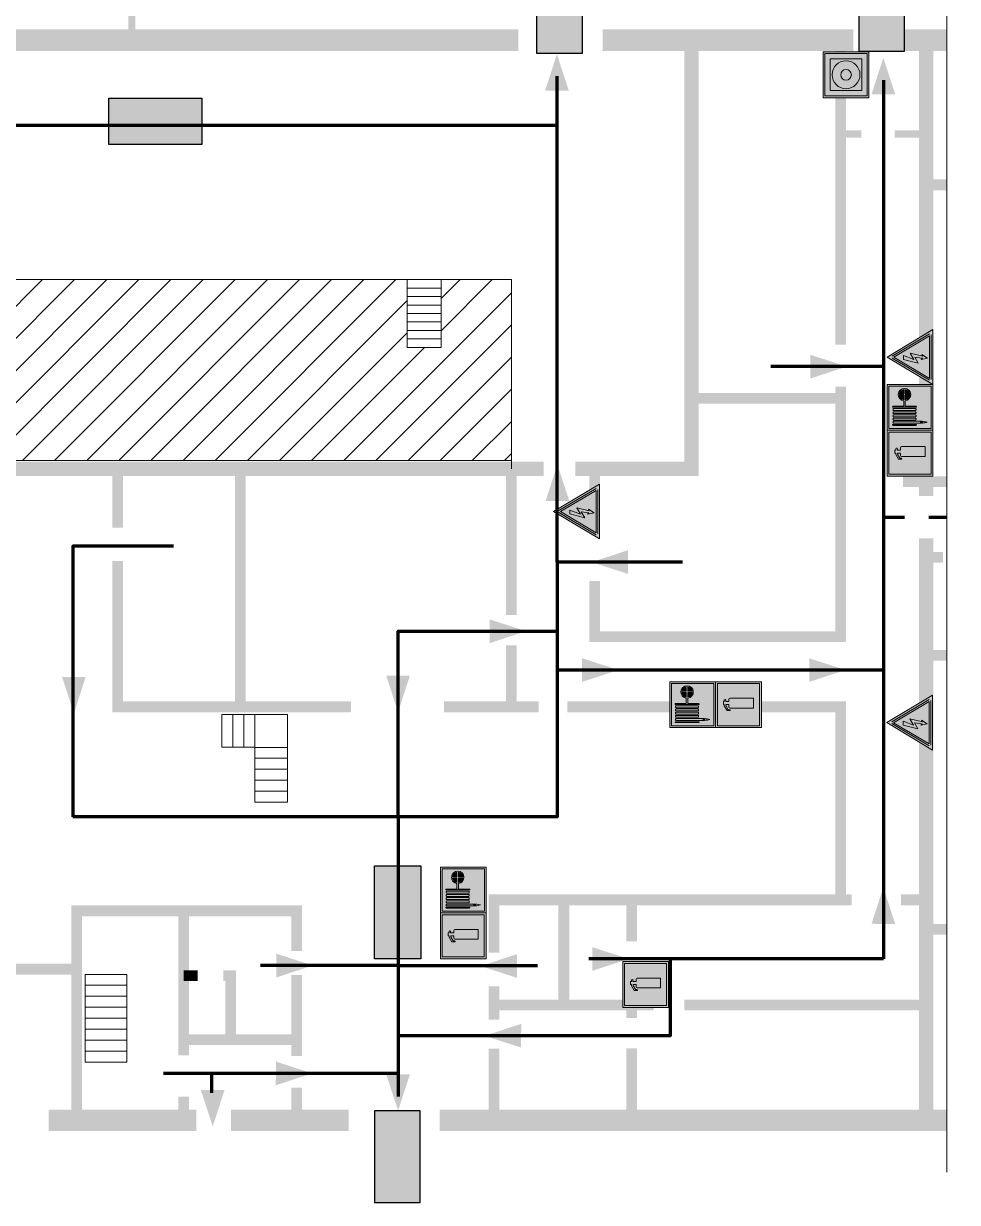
# Model space of a CAD drawing. Header units: millimetres. Extents: x 13114 to 67229, y 22859 to 38520.
# Drawn here: x 18976.8 to 19141.2, y 30522.8 to 30730.2 of the extents above; entities that cross this region are included whole.
import ezdxf

# ---------------------------------------------------------------- set-up
doc = ezdxf.new("R2010")
doc.units = ezdxf.units.MM
doc.linetypes.add('{ Wide Dash }', pattern=[12, 4, -2, 4, -2])
doc.layers.add('План_Штампы', color=7, linetype='Continuous')

# ---------------------------------------------------------------- blocks, each defined once
blk = doc.blocks.new('A$C54414219')
at = {"true_color": 0xffffff}
h = blk.add_hatch(color=7, dxfattribs=at)
h.paths.add_polyline_path([(2.39, -9.45), (2.39, -18.3), (11.23, -18.3), (11.23, -9.45)], flags=0)
h.paths.add_polyline_path([(10.71, -13.87, -1), (2.92, -13.87, -1)], flags=0)
h.paths.add_polyline_path([(8.3, -13.87, -1), (5.33, -13.87, -1)], flags=0)
h.paths.add_polyline_path([(0.41, -7.47), (0.41, -20.27), (13.21, -20.27), (13.21, -7.47)])
h.paths.add_polyline_path([(0.92, -19.77), (12.71, -19.77), (12.71, -7.98), (0.92, -7.98)], flags=16)
h.paths.add_polyline_path([(11.23, -9.45), (11.23, -18.3), (2.39, -18.3), (2.39, -9.45)], flags=0)
at = {"lineweight": 5}
h = blk.add_hatch(color=242, dxfattribs=at)
h.paths.add_polyline_path([(12.71, -7.98), (0.92, -7.98), (0.92, -19.77), (12.71, -19.77)])
h.paths.add_polyline_path([(11.23, -18.3), (2.39, -18.3), (2.39, -9.45), (11.23, -9.45)], flags=16)
h.paths.add_polyline_path([(10.71, -13.87, -1), (2.92, -13.87, -1)], flags=0)
h.paths.add_polyline_path([(8.3, -13.87, -1), (5.33, -13.87, -1)], flags=0)
at = {"true_color": 0xffffff}
h = blk.add_hatch(color=7, dxfattribs=at)
h.paths.add_polyline_path([(2.39, -9.45), (2.39, -18.3), (11.23, -18.3), (11.23, -9.45)])
h.paths.add_polyline_path([(10.71, -13.87, -1), (2.92, -13.87, -1)], flags=16)
h.paths.add_polyline_path([(8.3, -13.87, -1), (5.33, -13.87, -1)], flags=0)
at = {"lineweight": 5}
h = blk.add_hatch(color=242, dxfattribs=at)
h.paths.add_polyline_path([(2.92, -13.87, 1), (10.71, -13.87, 1)])
h.paths.add_polyline_path([(8.3, -13.87, -1), (5.33, -13.87, -1)], flags=16)
at = {"color": 242, "lineweight": 5}
for p, q in [((0.41, -20.27), (0.41, -7.47)), ((0.41, -7.47), (13.21, -7.47)), ((0.41, -7.47), (13.21, -7.47)), ((13.21, -20.27), (13.21, -7.47)), ((0.41, -20.27), (13.21, -20.27))]:
    blk.add_line(p, q, dxfattribs=at)
for points in [[(0.92, -7.98), (12.71, -7.98), (12.71, -19.77), (0.92, -19.77)], [(2.39, -9.45), (11.23, -9.45), (11.23, -18.3), (2.39, -18.3)]]:
    blk.add_lwpolyline(points, close=True, dxfattribs=at)
for radius in [3.89, 1.49]:
    blk.add_circle((6.81, -13.87), radius, dxfattribs=at)
blk = doc.blocks.new('A$C32E8229D')
at = {"true_color": 0xffffff}
blk.add_hatch(color=7, dxfattribs=at).paths.add_polyline_path([(0, 0), (0, -8), (16, -8), (16, 0)])
h = blk.add_hatch(color=126)
h.paths.add_polyline_path([(0.2, -0.2), (15.8, -0.2), (15.8, -7.8), (0.2, -7.8)])
h.paths.add_polyline_path([(13.49, -2.05), (12.08, -2.05), (11.37, -2.63, 0.162397), (11.29, -2.84), (11.29, -3.63), (10.35, -3.63), (10.35, -4.05), (11.68, -4.05), (11.68, -3.48), (12.26, -4.28), (11.29, -5.1), (11.29, -6.78), (11.85, -6.78), (11.85, -5.44), (12.8, -4.64), (12.8, -5.94), (14.46, -5.94), (14.46, -5.39), (13.45, -5.39), (13.45, -3.97), (12.46, -2.59), (13.15, -2.59), (13.69, -3.34), (14.18, -3)], flags=16)
h.paths.add_polyline_path([(10.74, -1.82, 1), (11.8, -1.82, 1)], flags=16)
h.paths.add_polyline_path([(9.39, -3.59), (5.99, -3.59), (6.56, -3.03), (5.91, -3.03), (5.1, -3.83), (5.91, -4.64), (6.56, -4.64), (5.99, -4.09), (9.39, -4.09)], flags=16)
h.paths.add_polyline_path([(4.29, -1.08), (1.72, -1.08), (1.72, -6.6), (4.29, -6.6)], flags=16)
at = {"color": 126}
blk.add_lwpolyline([(16, -8), (0, -8), (0, 0), (16, 0)], close=True, dxfattribs=at)
blk = doc.blocks.new('A$C7B4425F7')
at = {"true_color": 0xffffff}
blk.add_hatch(color=7, dxfattribs=at).paths.add_polyline_path([(0, 0), (-16, 0), (-16, -8), (0, -8)])
h = blk.add_hatch(color=126)
h.paths.add_polyline_path([(-0.2, -0.2), (-15.8, -0.2), (-15.8, -7.8), (-0.2, -7.8)])
h.paths.add_polyline_path([(-11.76, -2.03), (-11.76, -3.66), (-11.17, -3.66, -0.568275), (-11.17, -6.18), (-12.58, -6.18), (-12.58, -2.03)], flags=16)
h.paths.add_polyline_path([(-13.33, -4.12, -0.495768), (-13.59, -6.18), (-15.03, -6.18), (-15.03, -2.03), (-13.59, -2.03, -0.487973)], flags=16)
h.paths.add_polyline_path([(-10.25, -2.03), (-9.48, -2.03), (-9.48, -6.18), (-10.25, -6.18)], flags=16)
h.paths.add_polyline_path([(-13.84, -3.69), (-14.24, -3.69), (-14.24, -3.03), (-13.9, -3.03, -0.692621)], flags=0)
h.paths.add_polyline_path([(-9.15, -2.03), (-8.4, -2.03), (-8.04, -3.07), (-7.68, -2.03), (-6.93, -2.03), (-7.64, -4.1), (-6.93, -6.18), (-7.68, -6.18), (-8.04, -5.14), (-8.4, -6.18), (-9.15, -6.18), (-8.44, -4.1)], flags=16)
h.paths.add_polyline_path([(-11.76, -4.46), (-11.42, -4.46, -0.692621), (-11.36, -5.12), (-11.76, -5.12)], flags=0)
h.paths.add_polyline_path([(-13.9, -5.2), (-14.24, -5.2), (-14.24, -4.55), (-13.84, -4.55, -0.708038)], flags=0)
edge = h.paths.add_edge_path(flags=16)
edge.add_ellipse((-5.51, -4.08), major_axis=(0, 2.05), ratio=0.586184, start_angle=0, end_angle=360)
edge = h.paths.add_edge_path(flags=0)
edge.add_ellipse((-5.51, -4.08), major_axis=(0, 1.14), ratio=0.454828, start_angle=0, end_angle=360)
h.paths.add_polyline_path([(-4.13, -4.96, 0.377264), (-3.48, -4.52, 0.0555), (-3.16, -2.03), (-1.66, -2.03), (-1.66, -4.96), (-0.96, -4.96), (-0.96, -7.01), (-1.75, -7.01), (-1.75, -6.18), (-3.3, -6.18), (-3.3, -7.02), (-4.13, -7.02)], flags=16)
h.paths.add_polyline_path([(-2.73, -2.91), (-2.28, -2.91), (-2.28, -4.96), (-3.05, -4.96, 0.079136)], flags=0)
at = {"color": 126}
blk.add_lwpolyline([(-16, -8), (0, -8), (0, 0), (-16, 0)], close=True, dxfattribs=at)
blk = doc.blocks.new('A$C3AD82952')
at = {"true_color": 0xf5f5ff}
h = blk.add_hatch(color=7, dxfattribs=at)
h.dxf.hatch_style = 1
h.paths.add_polyline_path([(8.21, 8.73, 0.414214), (7.89, 9.05), (7.22, 9.05), (7.22, 9.92), (7.59, 9.92, 1), (7.57, 10.36), (7.22, 10.36), (7.22, 10.6), (6.43, 10.6), (6.43, 10.36), (6.01, 10.36), (4.74, 9.59), (4.74, 8.69), (4.98, 8.73), (4.98, 9.26), (6.12, 9.91), (6.43, 9.91), (6.43, 9.05), (5.76, 9.05, 0.414214), (5.44, 8.73), (5.44, 2.2), (8.21, 2.2)], flags=0)
h.paths.add_polyline_path([(12.8, 12.8), (0, 12.8), (0, 0), (12.8, 0)])
h.paths.add_polyline_path([(0.51, 12.29), (12.29, 12.29), (12.29, 0.51), (0.51, 0.51)], flags=16)
h.paths.add_polyline_path([(4.74, 9.59), (6.01, 10.36), (6.43, 10.36), (6.43, 10.6), (7.22, 10.6), (7.22, 10.36), (7.59, 10.36, -0.94586), (7.59, 9.92), (7.22, 9.92), (7.22, 9.05), (7.89, 9.05, -0.414214), (8.21, 8.73), (8.21, 2.2), (5.44, 2.2), (5.44, 8.73, -0.414214), (5.76, 9.05), (6.43, 9.05), (6.43, 9.91), (6.12, 9.91), (4.98, 9.26), (4.98, 8.73), (4.74, 8.69)], flags=0)
h = blk.add_hatch(color=242)
h.dxf.hatch_style = 1
h.paths.add_polyline_path([(12.29, 12.29), (0.51, 12.29), (0.51, 0.51), (12.29, 0.51)])
h.paths.add_polyline_path([(4.74, 8.69), (4.74, 9.59), (6.01, 10.36), (6.43, 10.36), (6.43, 10.6), (7.22, 10.6), (7.22, 10.36), (7.59, 10.36, -0.94586), (7.59, 9.92), (7.22, 9.92), (7.22, 9.05), (7.89, 9.05, -0.414214), (8.21, 8.73), (8.21, 2.2), (5.44, 2.2), (5.44, 8.73, -0.414214), (5.76, 9.05), (6.43, 9.05), (6.43, 9.91), (6.12, 9.91), (4.98, 9.26), (4.98, 8.73)], flags=16)
h = blk.add_hatch(color=7, dxfattribs=at)
h.dxf.hatch_style = 1
h.paths.add_polyline_path([(8.21, 8.73, 0.414214), (7.89, 9.05), (7.22, 9.05), (7.22, 9.92), (7.59, 9.92, 1), (7.57, 10.36), (7.22, 10.36), (7.22, 10.6), (6.43, 10.6), (6.43, 10.36), (6.01, 10.36), (4.74, 9.59), (4.74, 8.69), (4.98, 8.73), (4.98, 9.26), (6.12, 9.91), (6.43, 9.91), (6.43, 9.05), (5.76, 9.05, 0.414214), (5.44, 8.73), (5.44, 2.2), (8.21, 2.2)])
at = {"color": 242, "lineweight": 5}
for p, q in [((0, 0), (0, 12.8)), ((0, 12.8), (12.8, 12.8)), ((6.01, 10.36), (4.74, 9.59)), ((4.98, 9.26), (6.12, 9.91)), ((6.01, 10.36), (6.43, 10.36)), ((6.12, 9.91), (6.43, 9.91)), ((7.22, 10.6), (6.43, 10.6)), ((6.43, 10.6), (6.43, 10.36)), ((6.43, 9.91), (6.43, 9.05)), ((7.22, 10.36), (7.22, 10.6)), ((7.59, 10.36), (7.22, 10.36)), ((7.22, 9.05), (7.22, 9.92)), ((7.59, 9.92), (7.22, 9.92)), ((12.8, 0), (12.8, 12.8)), ((4.74, 9.59), (4.74, 8.69)), ((4.74, 8.69), (4.98, 8.73)), ((4.98, 8.73), (4.98, 9.26)), ((5.44, 2.2), (5.44, 8.73)), ((5.76, 9.05), (6.43, 9.05)), ((7.89, 9.05), (7.22, 9.05)), ((8.21, 2.2), (8.21, 8.73)), ((0, 0), (12.8, 0)), ((5.44, 2.2), (8.21, 2.2))]:
    blk.add_line(p, q, dxfattribs=at)
blk.add_lwpolyline([(0.51, 12.29), (12.29, 12.29), (12.29, 0.51), (0.51, 0.51)], close=True, dxfattribs=at)
for centre, radius, start, end in [((7.58, 10.14), 0.223, 273.1875, 86.8125), ((5.76, 8.73), 0.32, 90, 180), ((7.89, 8.73), 0.32, 0, 90)]:
    blk.add_arc(centre, radius, start, end, dxfattribs=at)
blk = doc.blocks.new('A$C37112FD5')
at = {"true_color": 0xf5f5ff}
h = blk.add_hatch(color=7, dxfattribs=at)
h.dxf.hatch_style = 1
h.paths.add_polyline_path([(12.8, -7.4), (0, -7.4), (0, -20.2), (12.8, -20.2)])
h.paths.add_polyline_path([(12.29, -7.91), (12.29, -19.69), (0.51, -19.69), (0.51, -7.91)], flags=16)
h.paths.add_polyline_path([(4.98, -9.04, -0.42597), (5.17, -9.22), (5.17, -12.25), (5.17, -15.29, -0.432244), (4.98, -15.47), (4.83, -15.47, -0.42597), (4.64, -15.29), (4.64, -12.25), (4.64, -9.22, -0.432244), (4.83, -9.04)], flags=0)
h.paths.add_polyline_path([(4.28, -9.22), (4.28, -12.25), (4.28, -15.29, -0.432244), (4.09, -15.47), (3.94, -15.47, -0.42597), (3.75, -15.29), (3.75, -12.25), (3.75, -9.22, -0.432244), (3.94, -9.04), (4.09, -9.04, -0.42597)], flags=0)
h.paths.add_polyline_path([(5.72, -9.04), (5.87, -9.04, -0.42597), (6.06, -9.22), (6.06, -12.25), (6.06, -15.29, -0.432244), (5.87, -15.47), (5.72, -15.47, -0.42597), (5.53, -15.29), (5.53, -12.25), (5.53, -9.22, -0.432244)], flags=0)
h.paths.add_polyline_path([(6.42, -8.9), (6.5, -8.9, -0.42597), (6.69, -9.08), (6.69, -12.03), (8.21, -12.03, -15.824349), (8.21, -12.47), (6.69, -12.47), (6.69, -15.42, -0.432244), (6.5, -15.6), (6.42, -15.6)], flags=0)
h.paths.add_polyline_path([(3.39, -9.22), (3.39, -12.25), (3.39, -15.29, -0.432244), (3.2, -15.47), (3.05, -15.47, -0.42597), (2.85, -15.29), (2.85, -12.25), (2.85, -9.22, -0.432244), (3.05, -9.04), (3.2, -9.04, -0.42597)], flags=0)
h.paths.add_polyline_path([(2.5, -9.22), (2.5, -16.71), (1.96, -16.71), (1.96, -9.22, -0.432244), (2.15, -9.04), (2.31, -9.04, -0.42597)], flags=0)
h.paths.add_polyline_path([(1.61, -8.9), (1.61, -15.6), (1.57, -15.6, -0.42597), (1.37, -15.42), (1.37, -12.03), (1.37, -9.09, -0.432244), (1.57, -8.9)], flags=0)
h.paths.add_polyline_path([(9.76, -10.81), (9.76, -12.03), (8.49, -12.03, -0.336371)], flags=0)
h.paths.add_polyline_path([(8.49, -12.47), (9.76, -12.47), (9.76, -13.7, -0.336371)], flags=0)
h.paths.add_polyline_path([(10.11, -10.81, -0.336371), (11.38, -12.03), (10.11, -12.03)], flags=0)
h.paths.add_polyline_path([(10.11, -12.47), (11.38, -12.47, -0.336371), (10.11, -13.7)], flags=0)
h.paths.add_polyline_path([(2.5, -16.84), (2.5, -17.05), (1.97, -17.05), (1.97, -16.84)], flags=0)
h.paths.add_polyline_path([(2.5, -17.24, -0.033778), (2.24, -18.6, -0.033778), (1.97, -17.24)], flags=0)
h = blk.add_hatch(color=242)
h.dxf.hatch_style = 1
h.paths.add_polyline_path([(12.29, -7.91), (0.51, -7.91), (0.51, -19.69), (12.29, -19.69)])
h.paths.add_polyline_path([(6.42, -15.6), (6.42, -8.9), (6.5, -8.9, -0.42597), (6.69, -9.08), (6.69, -12.03), (8.21, -12.03, -15.824349), (8.21, -12.47), (6.69, -12.47), (6.69, -15.42, -0.432244), (6.5, -15.6)], flags=16)
h.paths.add_polyline_path([(5.87, -15.47), (5.72, -15.47, -0.42597), (5.53, -15.29), (5.53, -12.25), (5.53, -9.22, -0.432244), (5.72, -9.04), (5.87, -9.04, -0.42597), (6.06, -9.22), (6.06, -12.25), (6.06, -15.29, -0.432244)], flags=16)
h.paths.add_polyline_path([(4.98, -15.47), (4.83, -15.47, -0.42597), (4.64, -15.29), (4.64, -12.25), (4.64, -9.22, -0.432244), (4.83, -9.04), (4.98, -9.04, -0.42597), (5.17, -9.22), (5.17, -12.25), (5.17, -15.29, -0.432244)], flags=16)
h.paths.add_polyline_path([(4.09, -15.47), (3.94, -15.47, -0.42597), (3.75, -15.29), (3.75, -12.25), (3.75, -9.22, -0.432244), (3.94, -9.04), (4.09, -9.04, -0.42597), (4.28, -9.22), (4.28, -12.25), (4.28, -15.29, -0.432244)], flags=16)
h.paths.add_polyline_path([(3.2, -15.47), (3.05, -15.47, -0.42597), (2.85, -15.29), (2.85, -12.25), (2.85, -9.22, -0.432244), (3.05, -9.04), (3.2, -9.04, -0.42597), (3.39, -9.22), (3.39, -12.25), (3.39, -15.29, -0.432244)], flags=16)
h.paths.add_polyline_path([(2.5, -17.05), (1.97, -17.05), (1.97, -16.84), (2.5, -16.84)], flags=16)
h.paths.add_polyline_path([(2.5, -17.24, -0.033778), (2.24, -18.6, -0.033778), (1.97, -17.24)], flags=16)
h.paths.add_polyline_path([(2.5, -16.71), (1.96, -16.71), (1.96, -9.22, -0.432244), (2.15, -9.04), (2.31, -9.04, -0.42597), (2.5, -9.22)], flags=16)
h.paths.add_polyline_path([(1.61, -15.6), (1.57, -15.6, -0.42597), (1.37, -15.42), (1.37, -12.03), (1.37, -9.09, -0.432244), (1.57, -8.9), (1.61, -8.9)], flags=16)
h.paths.add_polyline_path([(8.49, -12.47), (9.76, -12.47), (9.76, -13.7, -0.336371)], flags=0)
h.paths.add_polyline_path([(10.11, -13.7), (10.11, -12.47), (11.38, -12.47, -0.336371)], flags=0)
h.paths.add_polyline_path([(8.49, -12.03, -0.336371), (9.76, -10.81), (9.76, -12.03)], flags=0)
h.paths.add_polyline_path([(10.11, -12.03), (10.11, -10.81, -0.336371), (11.38, -12.03)], flags=0)
h = blk.add_hatch(color=7, dxfattribs=at)
h.dxf.hatch_style = 1
h.paths.add_polyline_path([(1.61, -8.9), (1.57, -8.9, 0.432244), (1.37, -9.09), (1.37, -12.03), (1.37, -15.42, 0.42597), (1.57, -15.6), (1.61, -15.6)])
h.paths.add_polyline_path([(2.5, -9.22, 0.42597), (2.31, -9.04), (2.15, -9.04, 0.432244), (1.96, -9.22), (1.96, -16.71), (2.5, -16.71)])
h.paths.add_polyline_path([(2.5, -16.84), (1.97, -16.84), (1.97, -17.05), (2.5, -17.05)])
h.paths.add_polyline_path([(2.5, -17.24), (1.97, -17.24, 0.033778), (2.24, -18.6, 0.033778)])
h.paths.add_polyline_path([(3.39, -12.25), (3.39, -9.22, 0.42597), (3.2, -9.04), (3.05, -9.04, 0.432244), (2.85, -9.22), (2.85, -12.25), (2.85, -15.29, 0.42597), (3.05, -15.47), (3.2, -15.47, 0.432244), (3.39, -15.29)])
h.paths.add_polyline_path([(4.28, -12.25), (4.28, -9.22, 0.42597), (4.09, -9.04), (3.94, -9.04, 0.432244), (3.75, -9.22), (3.75, -12.25), (3.75, -15.29, 0.42597), (3.94, -15.47), (4.09, -15.47, 0.432244), (4.28, -15.29)])
h.paths.add_polyline_path([(5.17, -12.25), (5.17, -9.22, 0.42597), (4.98, -9.04), (4.83, -9.04, 0.432244), (4.64, -9.22), (4.64, -12.25), (4.64, -15.29, 0.42597), (4.83, -15.47), (4.98, -15.47, 0.432244), (5.17, -15.29)])
h.paths.add_polyline_path([(6.06, -12.25), (6.06, -9.22, 0.42597), (5.87, -9.04), (5.72, -9.04, 0.432244), (5.53, -9.22), (5.53, -12.25), (5.53, -15.29, 0.42597), (5.72, -15.47), (5.87, -15.47, 0.432244), (6.06, -15.29)])
h.paths.add_polyline_path([(6.69, -12.47), (8.21, -12.47, 15.824349), (8.21, -12.03), (6.69, -12.03), (6.69, -9.08, 0.42597), (6.5, -8.9), (6.42, -8.9), (6.42, -15.6), (6.5, -15.6, 0.432244), (6.69, -15.42)])
h.paths.add_polyline_path([(8.49, -12.47), (9.76, -12.47), (9.76, -13.7, -0.336371)], flags=16)
h.paths.add_polyline_path([(8.49, -12.03, -0.336371), (9.76, -10.81), (9.76, -12.03)], flags=16)
h.paths.add_polyline_path([(10.11, -12.47), (11.38, -12.47, -0.336371), (10.11, -13.7)], flags=16)
h.paths.add_polyline_path([(10.11, -12.03), (10.11, -10.81, -0.336371), (11.38, -12.03)], flags=16)
h = blk.add_hatch(color=242)
h.dxf.hatch_style = 1
h.paths.add_polyline_path([(9.76, -10.81, 0.336371), (8.49, -12.03), (9.76, -12.03)])
h.paths.add_polyline_path([(10.11, -10.81), (10.11, -12.03), (11.38, -12.03, 0.336371)])
h.paths.add_polyline_path([(11.38, -12.47), (10.11, -12.47), (10.11, -13.7, 0.336371)])
h.paths.add_polyline_path([(9.76, -12.47), (8.49, -12.47, 0.336371), (9.76, -13.7)])
at = {"color": 242, "lineweight": 5}
for p, q in [((0, -20.2), (0, -7.4)), ((0, -7.4), (12.8, -7.4)), ((1.37, -12.03), (1.37, -9.08)), ((1.57, -8.9), (1.61, -8.9)), ((1.61, -8.9), (1.61, -15.6)), ((1.96, -16.71), (1.96, -9.22)), ((2.15, -9.04), (2.31, -9.04)), ((2.5, -16.71), (2.5, -9.22)), ((2.85, -12.25), (2.85, -9.22)), ((3.05, -9.04), (3.2, -9.04)), ((3.39, -12.25), (3.39, -9.22)), ((3.75, -12.25), (3.75, -9.22)), ((3.94, -9.04), (4.09, -9.04)), ((4.28, -12.25), (4.28, -9.22)), ((4.64, -12.25), (4.64, -9.22)), ((4.83, -9.04), (4.98, -9.04)), ((5.17, -12.25), (5.17, -9.22)), ((5.53, -12.25), (5.53, -9.22)), ((5.72, -9.04), (5.87, -9.04)), ((6.06, -12.25), (6.06, -9.22)), ((6.42, -8.9), (6.42, -15.6)), ((6.5, -8.9), (6.42, -8.9)), ((6.69, -12.03), (6.69, -9.08)), ((12.8, -20.2), (12.8, -7.4)), ((1.37, -12.03), (1.37, -15.42)), ((2.85, -12.25), (2.85, -15.29)), ((3.39, -12.25), (3.39, -15.29)), ((3.75, -12.25), (3.75, -15.29)), ((4.28, -12.25), (4.28, -15.29)), ((4.64, -12.25), (4.64, -15.29)), ((5.17, -12.25), (5.17, -15.29)), ((5.53, -12.25), (5.53, -15.29)), ((6.06, -12.25), (6.06, -15.29)), ((8.21, -12.03), (6.69, -12.03)), ((8.21, -12.47), (6.69, -12.47)), ((6.69, -12.47), (6.69, -15.42)), ((9.76, -12.03), (8.49, -12.03)), ((9.76, -12.47), (8.49, -12.47)), ((9.76, -10.81), (9.76, -12.03)), ((9.76, -12.47), (9.76, -13.7)), ((10.11, -10.81), (10.11, -12.03)), ((11.38, -12.03), (10.11, -12.03)), ((11.38, -12.47), (10.11, -12.47)), ((10.11, -12.47), (10.11, -13.7)), ((1.57, -15.6), (1.61, -15.6)), ((3.05, -15.47), (3.2, -15.47)), ((3.94, -15.47), (4.09, -15.47)), ((4.83, -15.47), (4.98, -15.47)), ((5.72, -15.47), (5.87, -15.47)), ((6.42, -15.6), (6.5, -15.6)), ((1.96, -16.71), (2.5, -16.71)), ((1.97, -16.84), (2.5, -16.84)), ((1.97, -17.05), (1.97, -16.84)), ((2.5, -17.05), (1.97, -17.05)), ((1.97, -17.24), (2.5, -17.24)), ((2.5, -16.84), (2.5, -17.05)), ((0, -20.2), (12.8, -20.2))]:
    blk.add_line(p, q, dxfattribs=at)
blk.add_lwpolyline([(0.51, -7.91), (12.29, -7.91), (12.29, -19.69), (0.51, -19.69)], close=True, dxfattribs=at)
for centre, radius, start, end in [((1.56, -9.09), 0.182, 87.1027, 180.6071), ((2.15, -9.22), 0.182, 87.1027, 180.6071), ((2.32, -9.22), 0.182, 359.3929, 92.8973), ((3.04, -9.22), 0.182, 87.1027, 180.6071), ((3.21, -9.22), 0.182, 359.3929, 92.8973), ((3.93, -9.22), 0.182, 87.1027, 180.6071), ((4.1, -9.22), 0.182, 359.3929, 92.8973), ((4.82, -9.22), 0.182, 87.1027, 180.6071), ((4.99, -9.22), 0.182, 359.3929, 92.8973), ((5.71, -9.22), 0.182, 87.1027, 180.6071), ((5.88, -9.22), 0.182, 359.3929, 92.8973), ((6.51, -9.09), 0.182, 359.3929, 92.8973), ((9.93, -12.25), 1.74, 187.2319, 172.7681), ((9.93, -12.25), 1.46, 96.9927, 171.3585), ((9.93, -12.25), 1.46, 188.6415, 263.0073), ((9.93, -12.25), 1.46, 8.6415, 83.0073), ((9.93, -12.25), 1.46, 276.9927, 351.3585), ((1.56, -15.42), 0.182, 179.3929, 272.8973), ((3.04, -15.29), 0.182, 179.3929, 272.8973), ((3.21, -15.29), 0.182, 267.1027, 0.6071), ((3.93, -15.29), 0.182, 179.3929, 272.8973), ((4.1, -15.29), 0.182, 267.1027, 0.6071), ((4.82, -15.29), 0.182, 179.3929, 272.8973), ((4.99, -15.29), 0.182, 267.1027, 0.6071), ((5.71, -15.29), 0.182, 179.3929, 272.8973), ((5.88, -15.29), 0.182, 267.1027, 0.6071), ((6.51, -15.42), 0.182, 267.1027, 0.6071), ((12.17, -15.98), 10.27, 187.041, 194.7793), ((-7.7, -15.98), 10.27, 345.2207, 352.959)]:
    blk.add_arc(centre, radius, start, end, dxfattribs=at)
blk = doc.blocks.new('A$C3E6D3DDE')
at = {"lineweight": 5}
h = blk.add_hatch(color=40, dxfattribs=at)
h.paths.add_polyline_path([(24.1, 1.45), (16.46, -11.35), (31.74, -11.35)])
h.paths.add_polyline_path([(24.09, -0.46), (30.03, -10.41), (18.14, -10.41)], flags=16)
h.paths.add_polyline_path([(24.54, -3.08), (23.41, -6.02), (25.13, -5.01), (24.33, -8.5), (24.82, -8.27), (23.79, -9.86), (23.4, -8.04), (23.8, -8.43), (24.04, -6.29), (22.39, -7.25), (23.44, -3.08)], flags=0)
h = blk.add_hatch(color=256, dxfattribs=at)
h.paths.add_polyline_path([(24.37, 0.03, 0.567511), (23.82, 0.03), (17.59, -10.4, 0.582454), (17.86, -10.88), (30.32, -10.88, 0.582149), (30.6, -10.4)])
h.paths.add_polyline_path([(24.09, -0.46), (18.14, -10.41), (30.03, -10.41)], flags=16)
h.paths.add_polyline_path([(24.54, -3.08), (23.41, -6.02), (25.13, -5.01), (24.33, -8.5), (24.82, -8.27), (23.79, -9.86), (23.4, -8.04), (23.8, -8.43), (24.04, -6.29), (22.39, -7.25), (23.44, -3.08)], flags=0)
h = blk.add_hatch(color=40, dxfattribs=at)
h.paths.add_polyline_path([(24.09, -0.46), (18.14, -10.41), (30.03, -10.41)])
h.paths.add_polyline_path([(24.82, -8.27), (23.79, -9.86), (23.4, -8.04), (23.8, -8.43), (24.04, -6.29), (22.39, -7.25), (23.44, -3.08), (24.54, -3.08), (23.41, -6.02), (25.13, -5.01), (24.33, -8.5)], flags=16)
at = {"color": 40, "lineweight": 5}
for p, q in [((16.46, -11.35), (24.1, 1.45)), ((24.1, 1.45), (31.74, -11.35))]:
    blk.add_line(p, q, dxfattribs=at)
at = {"lineweight": 5}
for p, q in [((17.59, -10.4), (23.82, 0.03)), ((24.37, 0.03), (30.6, -10.4)), ((18.14, -10.41), (24.09, -0.46)), ((23.44, -3.08), (22.39, -7.25)), ((23.41, -6.02), (24.54, -3.08)), ((24.54, -3.08), (23.44, -3.08)), ((24.09, -0.46), (30.03, -10.41)), ((22.39, -7.25), (24.04, -6.29)), ((25.13, -5.01), (23.41, -6.02)), ((24.04, -6.29), (23.8, -8.43)), ((24.33, -8.5), (25.13, -5.01)), ((23.8, -8.43), (23.4, -8.04)), ((23.4, -8.04), (23.79, -9.86)), ((23.79, -9.86), (24.82, -8.27)), ((24.82, -8.27), (24.33, -8.5)), ((17.86, -10.88), (30.32, -10.88)), ((18.14, -10.41), (30.03, -10.41))]:
    blk.add_line(p, q, dxfattribs=at)
at = {"color": 50, "lineweight": 5}
blk.add_line((31.74, -11.35), (16.46, -11.35), dxfattribs=at)

msp = doc.modelspace()

# ---------------------------------------------------------------- hatches: boundary and pattern name
at = {"lineweight": 0}
h = msp.add_hatch(dxfattribs=at)
h.set_pattern_fill('ANSI31', color=256, scale=1.26, angle=180)
h.set_pattern_definition([(225, (40975.229, 40448.611), (2.8287807, -2.8287807), [])])
h.paths.add_polyline_path([(19062.66, 30673.09), (19062.66, 30685.13), (19050.31, 30685.13), (19050.31, 30683.64), (19050.31, 30682.15), (19050.31, 30680.66), (19050.31, 30679.17), (19050.31, 30677.68), (19050.31, 30676.19), (19050.31, 30674.69), (19050.31, 30673.2), (19044.31, 30673.2), (19044.31, 30674.69), (19044.31, 30676.19), (19044.31, 30677.68), (19044.31, 30679.17), (19044.31, 30680.66), (19044.31, 30682.15), (19044.31, 30683.64), (19044.31, 30685.13), (18966.18, 30685.13), (18966.18, 30700.3), (18889.93, 30700.3), (18889.93, 30689.86), (18883.92, 30689.86), (18883.92, 30700.3), (18877.07, 30700.3), (18877.07, 30653.32), (19062.66, 30653.32)])

# ---------------------------------------------------------------- linework, layer by layer
for points, const_width in [([(18995.84, 30726.69), (18995.84, 30765.22), (18982.81, 30765.22)], 1.26), ([(18970.8, 30727.25), (19063.86, 30727.25)], 3.78), ([(19078.71, 30727.25), (19122.89, 30727.25)], 3.78), ([(19127.95, 30727.25), (19139.3, 30727.25)], 3.78), ([(19073.93, 30651.85), (19094.37, 30651.85), (19094.37, 30727.07)], 2.52), ([(19120.61, 30727.02), (19120.61, 30673.66)], 1.89), ([(19135.67, 30647.05), (19135.67, 30725.97)], 2.52), ([(19124.29, 30710.74), (19120.74, 30710.74)], 1.26), ([(19135.47, 30710.74), (19130.16, 30710.74)], 1.26), ([(19139.3, 30701.8), (19135.64, 30701.8)], 1.89), ([(19120.61, 30666.3), (19120.61, 30622.33), (19077.33, 30622.33), (19077.33, 30632.13)], 1.89), ([(19094.37, 30664.24), (19120.61, 30664.24)], 1.89), ([(18993.37, 30651.85), (18833.82, 30651.85)], 2.52), ([(18993.37, 30651.85), (18993.37, 30651.85), (19068.37, 30651.85)], 2.52), ([(18993.37, 30651.85), (18993.37, 30641.47)], 1.89), ([(19014.94, 30609.97), (19014.94, 30651.85)], 1.89), ([(19062.66, 30651.85), (19062.66, 30626.13)], 1.89), ([(19077.33, 30651.85), (19077.33, 30640.7)], 1.89), ([(19139.3, 30649.57), (19131.61, 30649.57)], 1.89), ([(19135.67, 30537.23), (19135.67, 30639.62)], 2.52), ([(19034.45, 30609.97), (18993.37, 30609.97), (18993.37, 30635.62)], 1.89), ([(19135.67, 30636.28), (19138.67, 30636.28)], 1.89), ([(19062.66, 30609.97), (19062.66, 30620.8)], 1.89), ([(19139.3, 30619.03), (19135.67, 30619.03)], 1.89), ([(19067.44, 30609.97), (19050.8, 30609.97)], 1.89), ([(19120.64, 30576.01), (19120.64, 30609.97), (19072.54, 30609.97)], 1.89), ([(19059.58, 30566.69), (19059.58, 30576.01), (19122.58, 30576.01)], 1.89), ([(19071.9, 30557.51), (19071.9, 30576.01)], 1.89), ([(19083.85, 30576.01), (19083.85, 30568.69)], 1.89), ([(19131.26, 30576.01), (19134.89, 30576.01)], 1.89), ([(19024.85, 30567.01), (19024.85, 30574.08), (18986.12, 30574.08), (18986.12, 30538.15)], 1.89), ([(19004.98, 30548.65), (19004.98, 30574.08)], 1.89), ([(19139.31, 30570.81), (19135.67, 30570.81)], 1.89), ([(18986.12, 30563.81), (18940.67, 30563.81)], 1.89), ([(19004.98, 30562.69), (19007.44, 30562.69)], 1.89), ([(19013.23, 30551.4), (19013.23, 30562.69), (19011.96, 30562.69)], 1.89), ([(19024.85, 30548.56), (19024.85, 30562.79)], 1.89), ([(19083.85, 30562.54), (19083.85, 30555.22)], 1.89), ([(19059.58, 30557.51), (19059.58, 30560.81)], 1.89), ([(19087.69, 30557.51), (19059.58, 30557.51), (19059.58, 30554.94)], 1.89), ([(19135.33, 30557.51), (19093.1, 30557.51)], 1.89), ([(19024.85, 30551.4), (19004.98, 30551.4)], 1.89), ([(19059.58, 30549.81), (19059.58, 30537.68)], 1.89), ([(19083.85, 30549.9), (19083.85, 30537.78)], 1.89), ([(19004.98, 30537.46), (19004.98, 30541.39)], 1.89), ([(19024.85, 30537.43), (19024.85, 30542.96)], 1.89), ([(19007.18, 30537.23), (18981.19, 30537.23)], 3.78), ([(19033.99, 30537.23), (19013.3, 30537.23)], 3.78), ([(19139.3, 30537.23), (19050.05, 30537.23)], 3.78)]:
    msp.add_lwpolyline(points, dxfattribs=dict(at, const_width=const_width))
for points in [[(19139.3, 30739.99), (19139.3, 30528.1)], [(19062.66, 30651.85), (19062.66, 30673.09), (19062.66, 30685.13), (18966.18, 30685.13), (18966.18, 30700.3), (18889.93, 30700.3), (18889.93, 30689.86), (18883.92, 30689.86), (18883.92, 30700.3), (18877.07, 30700.3), (18877.07, 30653.32), (19062.66, 30653.32), (19062.66, 30665.79)], [(19017.49, 30608.61), (19023.23, 30608.61), (19023.23, 30602.84)]]:
    msp.add_lwpolyline(points, dxfattribs=at)
at = {"color": 126, "lineweight": 100, "true_color": 0x008754}
for points in [[(19092.78, 30635.42), (19070.73, 30635.42), (19070.73, 30720.93)], [(19128.15, 30720.24), (19128.15, 30565.61)], [(18840.65, 30686.51), (18858.13, 30686.51), (18871.73, 30712.32), (19070.73, 30712.32)], [(19128.15, 30669.82), (19108.31, 30669.82)], [(19003.16, 30638.26), (18985.48, 30638.26), (18985.48, 30590.62)], [(19070.73, 30635.42), (19070.73, 30590.62), (19042.74, 30590.62), (19042.74, 30541.4)], [(19042.74, 30590.62), (19042.74, 30623.27), (19070.73, 30623.27)], [(19070.73, 30616.45), (19128.15, 30616.45)], [(19042.74, 30590.62), (18985.48, 30590.62)], [(19090.64, 30565.61), (19090.64, 30552.07), (19042.74, 30552.07)], [(19128.15, 30565.61), (19076.31, 30565.61)], [(19042.74, 30564.44), (19018.52, 30564.44)], [(19042.74, 30564.44), (19067.27, 30564.44)], [(19001.44, 30545.51), (19042.74, 30545.51)], [(19009.88, 30545.51), (19009.88, 30542.07)]]:
    msp.add_lwpolyline(points, dxfattribs=at)
at = {"lineweight": 0}
for points in [[(19050.31, 30685.13), (19044.31, 30685.13), (19044.31, 30673.2), (19050.31, 30673.2)], [(19044.31, 30685.13), (19050.31, 30685.13), (19050.31, 30683.64), (19044.31, 30683.64)], [(19044.31, 30683.64), (19050.31, 30683.64), (19050.31, 30682.15), (19044.31, 30682.15)], [(19044.31, 30682.15), (19050.31, 30682.15), (19050.31, 30680.66), (19044.31, 30680.66)], [(19044.31, 30680.66), (19050.31, 30680.66), (19050.31, 30679.17), (19044.31, 30679.17)], [(19044.31, 30679.17), (19050.31, 30679.17), (19050.31, 30677.68), (19044.31, 30677.68)], [(19044.31, 30677.68), (19050.31, 30677.68), (19050.31, 30676.19), (19044.31, 30676.19)], [(19044.31, 30676.19), (19050.31, 30676.19), (19050.31, 30674.69), (19044.31, 30674.69)], [(19044.31, 30674.69), (19050.31, 30674.69), (19050.31, 30673.2), (19044.31, 30673.2)], [(19013.63, 30608.61), (19013.63, 30602.87), (19011.7, 30602.87), (19011.7, 30608.61)], [(19015.56, 30608.61), (19015.56, 30602.87), (19013.63, 30602.87), (19013.63, 30608.61)], [(19017.49, 30608.61), (19017.49, 30602.87), (19015.56, 30602.87), (19015.56, 30608.61)], [(19017.49, 30602.84), (19023.23, 30602.84), (19023.23, 30600.91), (19017.49, 30600.91)], [(19017.49, 30600.91), (19023.23, 30600.91), (19023.23, 30598.98), (19017.49, 30598.98)], [(19017.49, 30598.98), (19023.23, 30598.98), (19023.23, 30597.05), (19017.49, 30597.05)], [(19017.49, 30597.05), (19023.23, 30597.05), (19023.23, 30595.12), (19017.49, 30595.12)], [(19017.49, 30595.12), (19023.23, 30595.12), (19023.23, 30593.19), (19017.49, 30593.19)], [(18987.63, 30562.9), (18994.94, 30562.9), (18994.94, 30560.97), (18987.63, 30560.97)], [(18987.63, 30560.97), (18994.94, 30560.97), (18994.94, 30559.04), (18987.63, 30559.04)], [(18987.63, 30559.04), (18994.94, 30559.04), (18994.94, 30557.11), (18987.63, 30557.11)], [(18987.63, 30557.11), (18994.94, 30557.11), (18994.94, 30555.18), (18987.63, 30555.18)], [(18987.63, 30555.18), (18994.94, 30555.18), (18994.94, 30553.25), (18987.63, 30553.25)], [(18987.63, 30553.25), (18994.94, 30553.25), (18994.94, 30551.32), (18987.63, 30551.32)], [(18987.63, 30551.32), (18994.94, 30551.32), (18994.94, 30549.4), (18987.63, 30549.4)], [(18987.63, 30549.4), (18994.94, 30549.4), (18994.94, 30547.47), (18987.63, 30547.47)]]:
    msp.add_lwpolyline(points, close=True, dxfattribs=at)
at = {"color": 126, "linetype": '{ Wide Dash }', "lineweight": 100, "true_color": 0x008754}
for points in [[(19131.87, 30643.26), (19128.4, 30643.26)], [(19139.3, 30643.26), (19136.14, 30643.26)]]:
    msp.add_lwpolyline(points, dxfattribs=at)
at = {"layer": 'План_Штампы', "color": 126, "true_color": 0x008754}
for points in [[(19072.77, 30718.39), (19068.61, 30718.4), (19070.67, 30724.79)], [(19130.24, 30717.73), (19126.07, 30717.74), (19128.14, 30724.14)], [(19115.3, 30667.73), (19115.31, 30671.9), (19121.71, 30669.83)], [(19072.86, 30646.18), (19068.69, 30646.19), (19070.76, 30652.59)], [(19083.19, 30637.52), (19083.18, 30633.36), (19076.79, 30635.42)], [(19058.84, 30621.18), (19058.85, 30625.35), (19065.25, 30623.28)], [(19075.11, 30614.35), (19075.12, 30618.51), (19081.51, 30616.45)], [(19115.09, 30614.35), (19115.11, 30618.51), (19121.5, 30616.45)], [(18983.55, 30615.22), (18987.71, 30615.21), (18985.65, 30608.82)], [(19040.62, 30615.46), (19044.79, 30615.45), (19042.72, 30609.06)], [(19130.24, 30571.78), (19126.07, 30571.79), (19128.13, 30578.18)], [(19076.89, 30563.52), (19076.9, 30567.69), (19083.29, 30565.62)], [(19021.29, 30562.36), (19021.3, 30566.52), (19027.69, 30564.46)], [(19063.66, 30566.46), (19063.65, 30562.29), (19057.26, 30564.36)], [(19064.39, 30554.19), (19064.37, 30550.02), (19057.98, 30552.09)], [(19021.19, 30543.38), (19021.2, 30547.55), (19027.59, 30545.48)], [(19040.62, 30545.31), (19044.79, 30545.3), (19042.72, 30538.91)], [(19007.99, 30542.55), (19012.16, 30542.54), (19010.09, 30536.15)]]:
    msp.add_solid(points, dxfattribs=at)

# ---------------------------------------------------------------- block references
for name, p, xscale, yscale, zscale, rotation in [('A$C54414219', (19125.87, 30712.43), 0.6300000000000001, 0.6300000000000001, 0.6300000000000001, 180), ('A$C3E6D3DDE', (19129.73, 30656.33), 0.6300000000000001, 0.6300000000000001, 0.6300000000000001, 90), ('A$C37112FD5', (19124.15, 30658.63), 0.6299983876571059, 0.6299983876571059, 0.6299983876571059, 90), ('A$C3AD82952', (19136.87, 30650.57), 0.6300000000000001, 0.6300000000000001, 0.6300000000000001, 90), ('A$C3E6D3DDE', (19071.01, 30629.13), 0.6300000000000001, 0.6300000000000001, 0.6300000000000001, 90), ('A$C37112FD5', (19085.88, 30606.33), 0.6299983876571059, 0.6299983876571059, 0.6299983876571059, 90), ('A$C3AD82952', (19106.67, 30606.33), 0.6300000000000001, 0.6300000000000001, 0.6300000000000001, 90), ('A$C3E6D3DDE', (19129.67, 30592), 0.6300000000000001, 0.6300000000000001, 0.6300000000000001, 90), ('A$C37112FD5', (19045.5, 30573.7), 0.6299983876571059, 0.6299983876571059, 0.6299983876571059, 90), ('A$C3AD82952', (19058.22, 30565.64), 0.6300000000000001, 0.6300000000000001, 0.6300000000000001, 90), ('A$C3AD82952', (19090.32, 30557.08), 0.6300000000000001, 0.6300000000000001, 0.6300000000000001, 90)]:
    msp.add_blockref(name, p, dxfattribs=dict(xscale=xscale, yscale=yscale, zscale=zscale, rotation=rotation))
at = {"layer": 'План_Штампы', "xscale": 1.008, "yscale": 1.008, "zscale": 1.008, "rotation": 90}
for p in [(19123.81, 30741.46), (19067.11, 30741.08), (19038.54, 30538.9)]:
    msp.add_blockref('A$C7B4425F7', p, dxfattribs=at)
at = {"layer": 'План_Штампы', "color": 126, "true_color": 0x008754, "xscale": 1.020610974797569, "yscale": 1.020610974797569, "zscale": 1.020610974797569}
for p, rotation in [((19008.14, 30708.9), 179.9978653237145), ((19038.58, 30565.64), 89.99786532371449)]:
    msp.add_blockref('A$C32E8229D', p, dxfattribs=dict(at, rotation=rotation))

doc.saveas('drawing.dxf')
